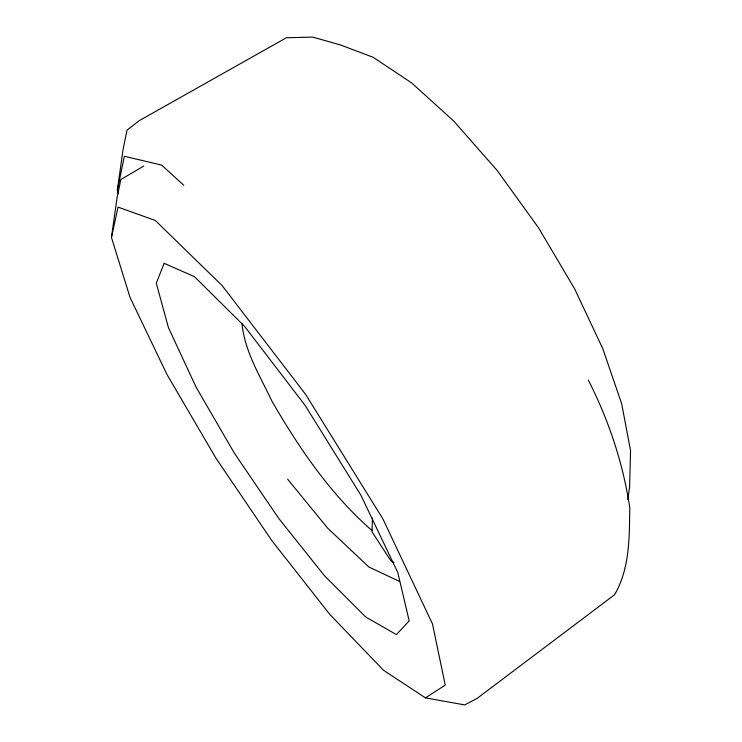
<?xml version="1.0" encoding="UTF-8"?>
<svg xmlns="http://www.w3.org/2000/svg" width="742" height="742" viewBox="0 0 742 742"><rect width="100%" height="100%" fill="white"/><g stroke="black" fill="none" stroke-linecap="round" stroke-linejoin="round"><path stroke-width="1.11" d="M372.456 518.037L371.992 531.801L390.941 560.906L393.891 562.436M118.284 193.588L117.338 190.286L122.996 150.051L126.975 130.175L139.014 120.788L286.403 37.74L312.753 37.1L340.346 44.919L372.994 57.227L411.504 82.789L453.816 121.15L497.168 170.493L538.432 227.673L574.493 288.573L602.801 348.684L621.685 403.796L630.542 450.57L629.615 487.225L627.788 499.524M588.313 380.043C608.709 420.139 623.104 463.277 629.791 507.797C629.272 537.291 629.921 568.428 614.571 594.75L477.05 698.426L464.705 704.9L425.5 697.888L383.577 670.332L329.763 614.357L271.924 540.742L215.996 458.241L166.978 374.487L130.073 297.523L111.458 237.44L117.097 197.455L120.844 179.545L143.744 166.05M117.338 190.286L124.359 156.256L161.682 165.104L183.793 185.287M111.458 237.44L118.052 207.12L155.282 220.457L222.043 285.494L305.621 394.382L382.965 519.02L432.484 623.911L445.237 685.107L425.5 697.888M399.53 581.431L368.913 567.036L327.751 528.23L287.618 479.174M372.178 530.205L370.341 529.083C329.745 493.235 299.007 447.89 272.026 401.32C260.266 376.37 244.665 351.597 242.003 323.595M164.167 263.327L156.284 283.147L168.425 327.584L196.073 387.111L234.389 453.195L278.704 518.37L324.263 575.486L365.667 616.954L396.413 634.586L409.185 620.906L397.805 572.564L360.89 495.183L305.222 405.559L244.749 326.526L194.506 276.692L164.167 263.327"/></g></svg>
